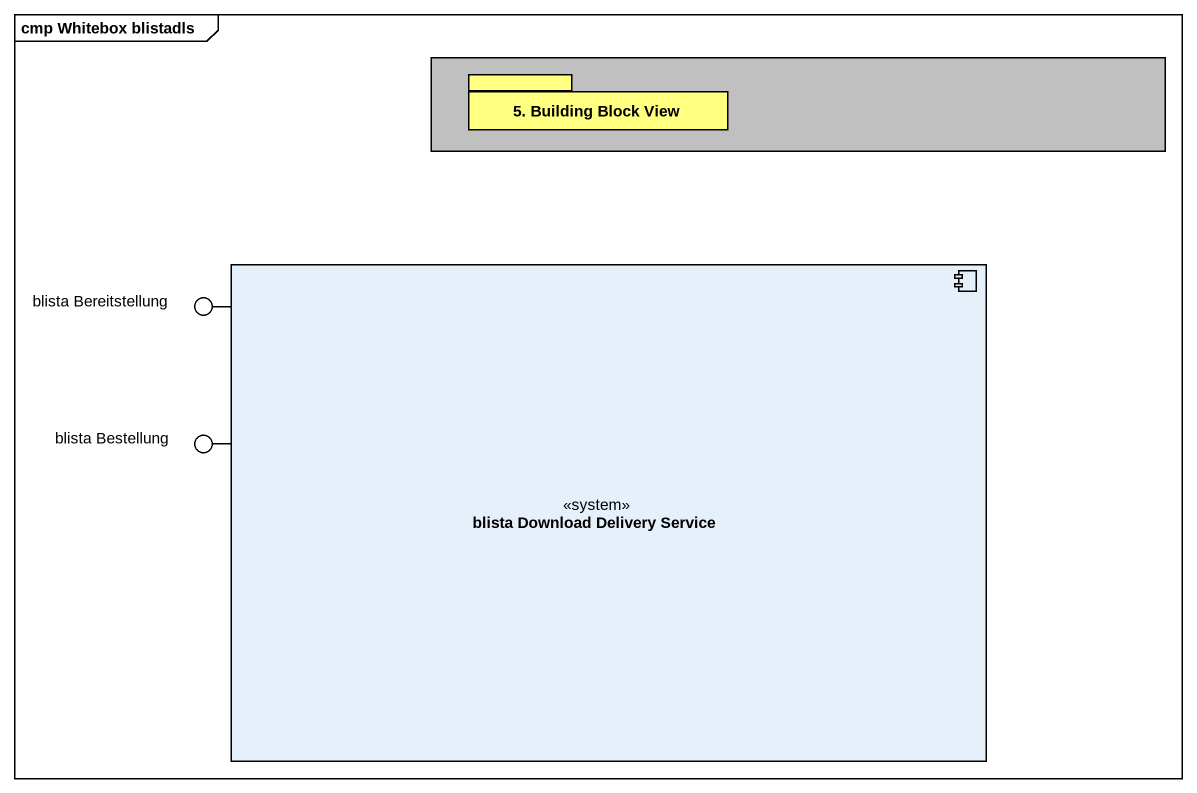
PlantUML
@startuml
mainframe cmp Whitebox blistadls
rectangle " " as rectangle1 #C0C0C0 {
  package "5. Building Block View" as p5_Building_Block_View #FFFF80 {
  }
}
() "blista Bereitstellung" as blista_Bereitstellung
component "blista Download Delivery Service" as blista_Download_Delivery <<system>>
() "blista Bestellung" as blista_Bestellung
blista_Download_Delivery -left- blista_Bereitstellung
blista_Download_Delivery -left- blista_Bestellung
@enduml
